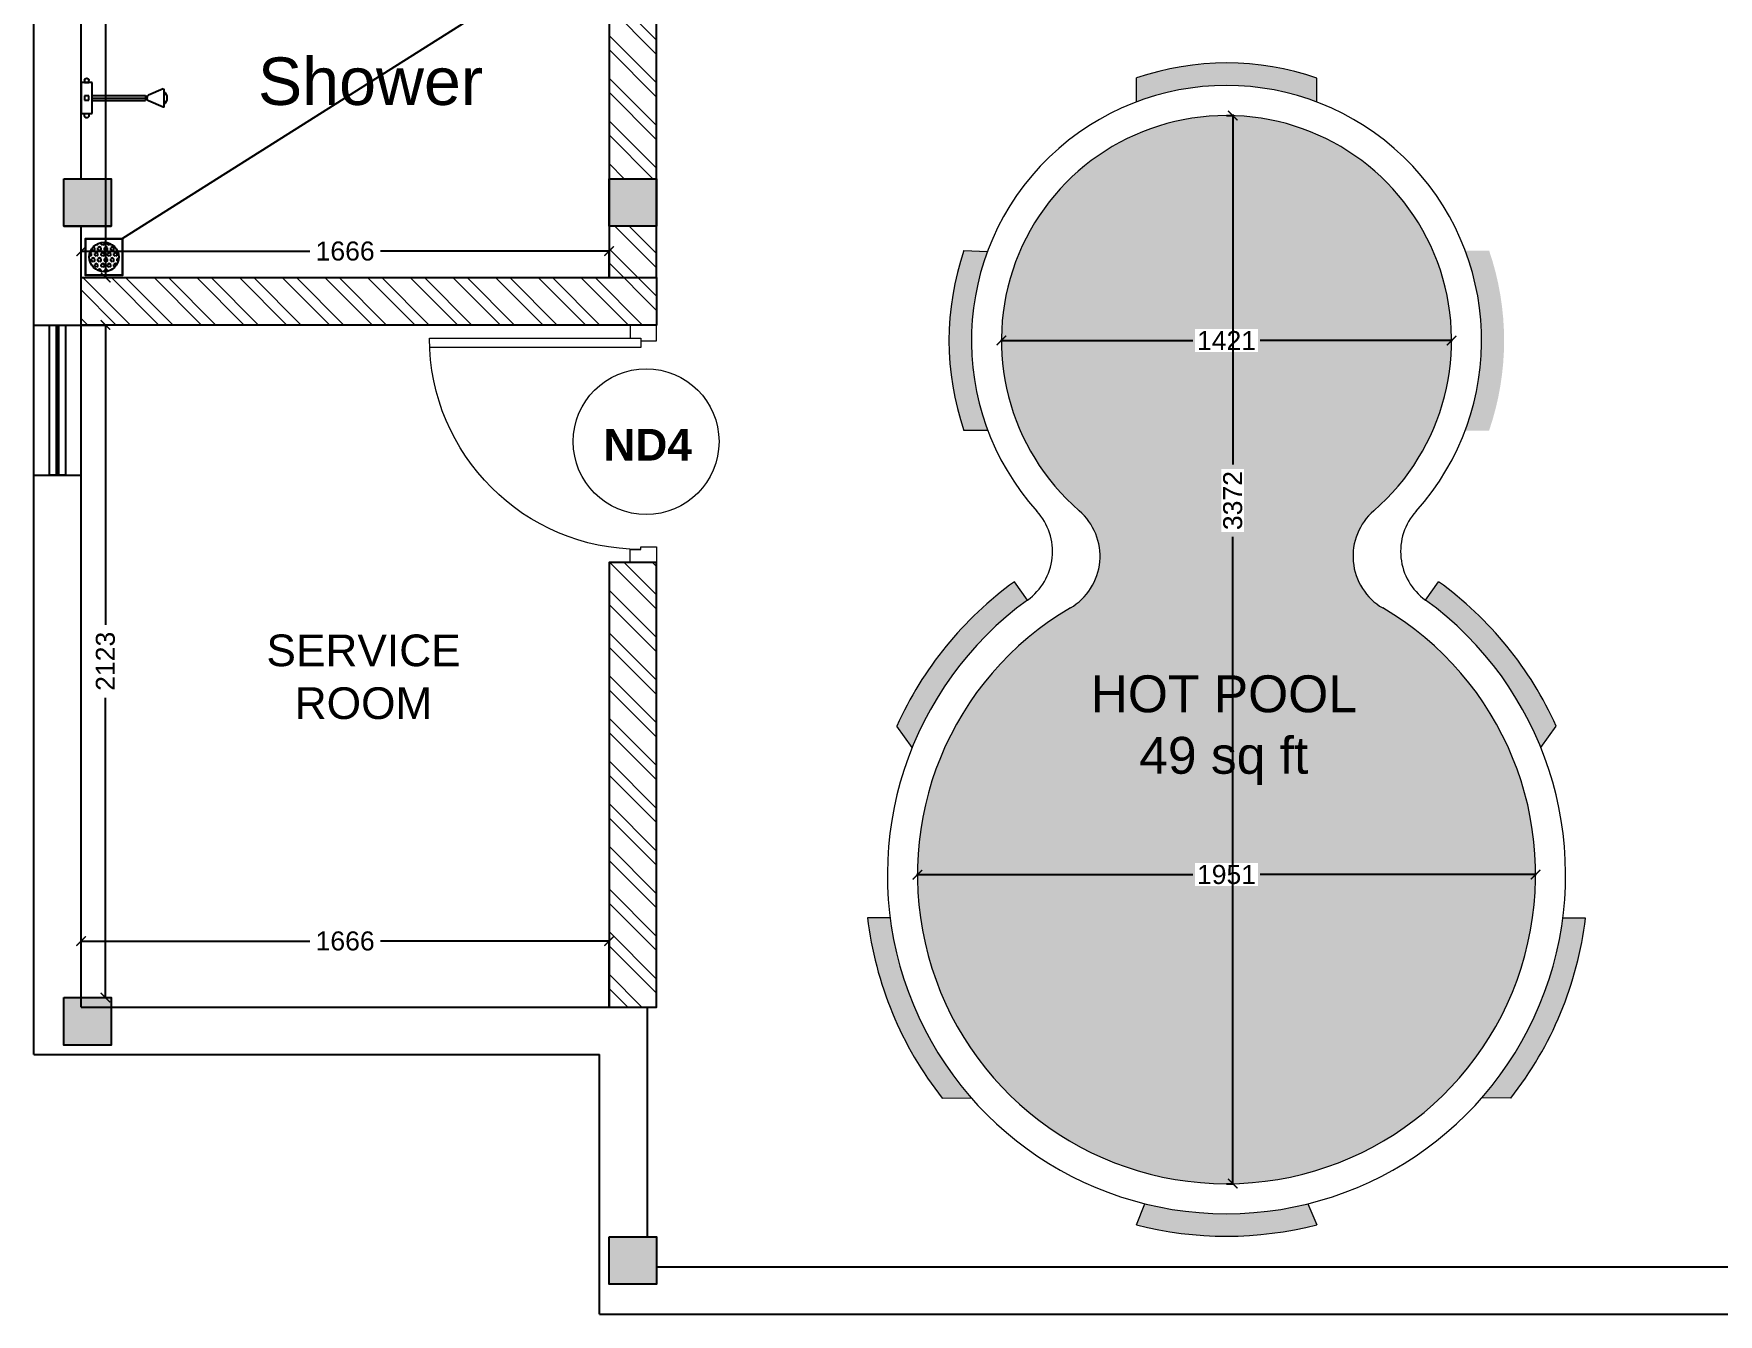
# Model space of a CAD drawing. Header units: millimetres. Extents: x 1464389 to 1998638, y -29162 to 256806.
# Drawn here: x 1878795 to 1884112, y 199536 to 203579 of the extents above; entities that cross this region are included whole.
import ezdxf

# ---------------------------------------------------------------- set-up
doc = ezdxf.new("R2010")
doc.units = ezdxf.units.MM
doc.header["$LTSCALE"] = 15
doc.header["$PDMODE"] = 35
doc.layers.get('0').update_dxf_attribs({"lineweight": 5})
for name, color, linetype in [('A-TEXT', 4, 'Continuous'), ('A-WNDW', 4, 'Continuous'), ('GFC Columns', 6, 'Continuous'), ('GFC Walls', 14, 'Continuous'), ('LS_DR_Washbasin', 165, 'Continuous'), ('NEW WALL', 5, 'Continuous'), ('Text', 250, 'Continuous')]:
    doc.layers.add(name, color=color, linetype=linetype)
for name, color, linetype, lineweight in [('A-Walls', 1, 'Continuous', 30), ('dimension', 1, 'Continuous', 25), ('DOOR', 124, 'Continuous', 9), ('floor raising', 210, 'Continuous', 9), ('HACH', 252, 'Continuous', 13), ('Hatch', 252, 'Continuous', 15)]:
    doc.layers.add(name, color=color, linetype=linetype, lineweight=lineweight)
doc.styles.add('ARIAL', font='arial.ttf')
doc.dimstyles.new('SC-25', dxfattribs={"dimtxt": 60, "dimasz": 30, "dimexe": 0, "dimexo": 0, "dimgap": 25, "dimtad": 0, "dimdec": 0, "dimzin": 0, "dimdsep": 46, "dimtxsty": 'ARIAL', "dimblk": 'ARCHTICK', "dimcen": 0.09, "dimdle": 3, "dimclrd": 251, "dimclre": 251, "dimclrt": 1, "dimadec": 0, "dimazin": 0, "dimtfac": 1, "dimtdec": 0, "dimtofl": 0, "dimtmove": 0, "dimatfit": 2, "dimfxl": 100, "dimtolj": 1, "dimtzin": 0, "dimarcsym": 0})
pattern_1 = [(180, (1802871.163492575, 164295.1622018212), (-8.102729702461339e-16, -6.616380909257078), [4.811913388550603, -1.804467520706476]), (270, (1802871.163492575, 164295.1622018212), (6.616380909257079, -1.2154094553692e-15), [4.811913388550602, -1.804467520706476])]

# ---------------------------------------------------------------- blocks, each defined once
blk = doc.blocks.new('Z$W@#4FB1354E')
at = {"layer": 'LS_DR_Washbasin'}
h = blk.add_hatch(dxfattribs=at)
h.set_pattern_fill('HEX', color=256, scale=4.99999999999997, angle=359.9999999961222, style=0)
h.set_pattern_definition([(359.9999999999999, (3601.486594378672, -3857.53910759599), (7.326593891112791e-11, 1.082531754730542), [0.6249999999999964, -1.249999999999993]), (119.9999999961221, (3601.486594378672, -3857.53910759599), (-0.9375000000366281, -0.5412658773018206), [0.624999999999996, -1.249999999999992]), (59.99999999612229, (3602.111594378672, -3857.539107596033), (-0.9374999999633613, 0.5412658774287213), [0.6249999999999962, -1.249999999999992])])
edge = h.paths.add_edge_path()
edge.add_arc((-30.11801825159273, 10.95841616589314), 4.99999999999997, -90.00000000021163, 269.99999999978843, ccw=False)
for points in [[(-23.83972918432846, 4.677891970968631), (-36.33972918432482, 4.677891971012286), (-36.33972918432482, 17.17789197101229), (-23.83972918428481, 17.17789197096863)], [(-23.95387282656156, 4.792035613223561), (-36.22558554209172, 4.792035613223561), (-36.22558554209172, 17.06374832875736), (-23.95387282651791, 17.06374832875736)]]:
    blk.add_lwpolyline(points, close=True, dxfattribs=at)
blk.add_circle((-30.08972918429572, 10.92789197096863), 4.99999999999997, dxfattribs=at)
blk = doc.blocks.new('Z$W@#3D1C198D')
at = {"layer": 'LS_DR_Washbasin'}
for p, q in [((-15.16648415912641, 27.51221185884788), (-13.08723462298076, 22.60937015461241)), ((-14.97989411396702, 27.85609984609982), (-9.257836555734684, 27.85609984606708)), ((-9.032213615006185, 27.5122118588406), (-11.11146315114456, 22.60937015461968)), ((-11.27491243249096, 21.53672548950271), (-12.92378534156887, 21.53672548948452)), ((-12.92378534155432, 3.555680908422801), (-12.92378534156887, 21.53672548948452)), ((-12.09934888702992, 3.555680908422801), (-12.09934888702992, 21.53672548949544)), ((-11.27491243249096, 3.555680908430077), (-11.27491243249096, 21.53672548950271)), ((-12.09934888698626, 10.52998390309585), (-12.09934888702992, 12.42097510127132)), ((-17.33007613306108, 2.426565489415225), (-18.06003559335659, 2.426565489400673)), ((-18.06003559334204, 0.9666465688424069), (-17.33007613304653, 0.966646568824217)), ((-17.33007613301743, 3.555680908422801), (-6.868621641027858, 3.555680908422801)), ((-17.33007613309019, -0.1624688502051868), (-17.33007613301743, 3.555680908422801)), ((-17.33007613304653, 0.966646568824217), (-17.33007613306108, 2.426565489415225)), ((-12.82930834736908, 2.426565489407949), (-11.36938942677807, 2.426565489400673)), ((-12.82930834735453, 0.966646568816941), (-12.82930834736908, 2.426565489407949)), ((-11.36938942676352, 0.966646568824217), (-12.82930834735453, 0.966646568816941)), ((-11.36938942677807, 2.426565489400673), (-11.36938942676352, 0.966646568824217)), ((-6.868621641027858, 3.555680908422801), (-6.868621640998754, -0.1624688502233766)), ((-6.868621641086065, 2.426565489371569), (-6.138662180790561, 2.426565489382483)), ((-6.868621641071513, 0.966646568816941), (-6.868621641086065, 2.426565489371569)), ((-6.138662180776009, 0.9666465687914751), (-6.868621641071513, 0.966646568816941)), ((-6.868621640998754, -0.1624688502233766), (-17.33007613309019, -0.1624688502051868))]:
    blk.add_line(p, q, dxfattribs=at)
for centre, major_axis, ratio, start_param, end_param in [((-12.09934888707357, 25.79207178264187), (2.153704234711807, 2.153225425983383), 0.9999999999686304, 6.248859413982105, 7.890647108026387), ((-14.93878338521608, 27.60877763783719), (0.1749088240065367, 0.1748699385039394), 0.9999999996483295, 0.7939104577113977, 2.757405866010258), ((-9.25991438885103, 27.60877763780809), (-0.1748699384744419, 0.1749088239770326), 0.9999999998881687, 3.526001784540006, 5.489497192772897), ((-12.32823204339365, 22.93125608457558), (0.5830294132389353, 0.5828997948969702), 0.9999999999397268, 2.757405866160092, 3.935503111202079), ((-12.09934888708813, 21.65661412110785), (-0.354908511234691, 0.3549874315794538), 0.9999999995681387, 3.685935846016815, 7.309860785363497), ((-11.87046573060798, 22.93125608457558), (0.5830294132482309, 0.5828997949062639), 0.9999999999713759, 3.918700866188834, 5.096798111177737), ((-18.06003559329838, 1.696606029108807), (-0.5161018988891263, 0.5162166635073414), 0.9999999999154002, -0.7852869916370172, 2.356305661952776), ((-6.138662180732354, 1.696606029090617), (-0.5161018988716255, 0.5162166634898365), 0.999999999983206, 2.356305661827197, 5.49789831541699)]:
    blk.add_ellipse(centre, major_axis=major_axis, ratio=ratio, start_param=start_param, end_param=end_param, dxfattribs=at)
blk = doc.blocks.new('terrace site dwg')
at = {"layer": 'Hatch'}
h = blk.add_hatch(color=256, dxfattribs=at)
h.dxf.hatch_style = 1
h.paths.add_polyline_path([(2564955.50510533, 867086.1717648032), (2564805.50510533, 867086.1717648032), (2564805.505105329, 866936.1717648032), (2564955.505105329, 866936.1717648032)])
h.paths.add_polyline_path([(2563234.255261424, 867086.1717648032), (2563139.505105329, 867086.1717648032), (2563139.505105329, 866936.1717648032), (2563234.321823861, 866936.1717648032)])
h.paths.add_polyline_path([(2563139.505105329, 867086.1717648032), (2563084.505105329, 867086.1717648032), (2563084.505105327, 866936.1717648032), (2563139.505105329, 866936.1717648032)])
h.paths.add_polyline_path([(2563234.505105329, 861453.1717648032), (2563084.505105329, 861453.1717648032), (2563084.505105327, 861303.1717648032), (2563234.505105327, 861303.1717648032)])
h.paths.add_polyline_path([(2564955.50510533, 861453.1717648032), (2564805.50510533, 861453.1717648032), (2564805.505105329, 861303.1717648032), (2564955.505105329, 861303.1717648032)])
h.paths.add_polyline_path([(2563234.505105329, 858838.1717648032), (2563139.505105329, 858838.1717648032), (2563139.505105329, 858868.1717648032), (2563084.505105329, 858868.1717648032), (2563084.505105329, 858718.1717648032), (2563234.505105329, 858718.1717648032)])
h.paths.add_polyline_path([(2563234.505105329, 858868.1717648032), (2563139.505105329, 858868.1717648032), (2563139.505105329, 858838.1717648032), (2563234.505105329, 858838.1717648032)], flags=17)
h.paths.add_polyline_path([(2564955.505105329, 858113.1717648032), (2564805.505105329, 858113.1717648032), (2564805.505105329, 857963.1717648032), (2564955.505105329, 857963.1717648032)])
h.paths.add_polyline_path([(2569128.505154777, 858113.1717648031), (2568978.505154777, 858113.1717648031), (2568978.505154777, 858018.1717648032), (2569128.505154777, 858018.1717648032)])
h.paths.add_polyline_path([(2569128.505154777, 858018.1717648032), (2568978.505154777, 858018.1717648032), (2568978.505154777, 857963.1717648031), (2569128.505154777, 857963.1717648031)])
h.paths.add_polyline_path([(2569734.026670218, 858168.1717648032), (2569598.505154777, 858168.1717648032), (2569598.505154777, 858018.1717648032), (2569734.026670218, 858018.1717648032)])
h.paths.add_polyline_path([(2582058.505105329, 861483.1717648031), (2581878.505105329, 861483.1717648032), (2581878.505105329, 861333.1717648032), (2582058.505105329, 861333.1717648031)])
h.paths.add_polyline_path([(2582028.505105329, 867086.1717648032), (2581908.505105329, 867086.1717648032), (2581908.505105329, 866936.1717648032), (2582028.505105329, 866936.1717648032)])
h.paths.add_polyline_path([(2581908.505105329, 867086.1717648032), (2581878.505105329, 867086.1717648032), (2581878.505105329, 866936.1717648032), (2581908.505105329, 866936.1717648032)])
h.paths.add_polyline_path([(2582028.505105329, 869698.1717648032), (2581878.505105329, 869698.1717648032), (2581878.505105329, 869548.1717648032), (2582028.505105329, 869548.1717648032)])
h.paths.add_polyline_path([(2574344.505105329, 867086.1717648032), (2574194.505105329, 867086.1717648032), (2574194.505105329, 866936.1717648032), (2574344.505105329, 866936.1717648032)])
h.paths.add_polyline_path([(2578937.505105329, 867086.1717648032), (2578787.505105329, 867086.1717648032), (2578787.505105329, 866936.1717648032), (2578937.505105329, 866936.1717648032)])
h.paths.add_polyline_path([(2574962.505105329, 872568.1717648032), (2574812.505105329, 872568.1717648032), (2574812.505105329, 872448.1717648032), (2574962.505105329, 872448.1717648032)])
h.paths.add_polyline_path([(2578897.505105329, 872568.1717648032), (2578747.505105329, 872568.1717648032), (2578747.505105329, 872418.1717648032), (2578897.505105329, 872418.1717648032)])
h.paths.add_polyline_path([(2569139.505105329, 867086.1717648032), (2568989.505105329, 867086.1717648032), (2568989.505105329, 866936.1717648032), (2569139.505105329, 866936.1717648032)])
h.paths.add_polyline_path([(2563234.505105329, 872568.1717648032), (2563084.505105329, 872568.1717648032), (2563084.505105329, 872418.1717648032), (2563138.255105334, 872418.1717648032), (2563138.255105334, 872448.1717648037), (2563234.505105329, 872448.1717648037)])
h.paths.add_polyline_path([(2565124.505105329, 872568.1717648032), (2564974.505105329, 872568.1717648032), (2564974.505105329, 872448.1717648032), (2565124.505105329, 872448.1717648032)])
h.paths.add_polyline_path([(2565124.505105329, 872448.0811885319), (2564974.505105329, 872448.0811885319), (2564974.505105329, 872418.1717648032), (2565124.505105329, 872418.1717648032)])
h.paths.add_polyline_path([(2563234.505105329, 872448.1717648037), (2563138.255105334, 872448.1717648037), (2563138.255105334, 872418.1717648032), (2563234.505105329, 872418.1717648032)], flags=17)
at = {"layer": 'A-WNDW', "ltscale": 0.5}
for p, q in [((2562989.505105329, 860991.1717648032), (2563139.505105329, 860991.1717648032)), ((2563064.505105329, 860991.1717648032), (2563064.505105329, 860517.1717648032)), ((2562989.505105329, 860517.1717648032), (2563139.505105329, 860517.1717648032))]:
    blk.add_line(p, q, dxfattribs=at)
blk.add_lwpolyline([(2563089.505105329, 860991.1717648032), (2563089.505105329, 860517.1717648032), (2563039.505105329, 860517.1717648032), (2563039.505105329, 860991.1717648032)], close=True, dxfattribs=at)
blk.add_lwpolyline([(2563089.505105329, 860991.1717648032), (2563089.505105329, 860517.1717648032), (2563039.505105329, 860517.1717648032), (2563039.505105329, 860991.1717648032)], close=True, dxfattribs=at)
at = {"layer": 'A-WNDW', "ltscale": 0.5, "const_width": 14.0671646505383}
for points in [[(2563064.505105329, 860991.1717648032), (2563064.505105329, 860517.1717648032)], [(2563064.505105329, 860811.7291970837), (2563064.505105329, 860517.1717648032)]]:
    blk.add_lwpolyline(points, dxfattribs=at)
at = {"layer": 'GFC Columns'}
for p, q in [((2563084.505105329, 861453.1717648032), (2563234.505105329, 861453.1717648032)), ((2563084.505105327, 861303.1717648032), (2563234.505105327, 861303.1717648032))]:
    blk.add_line(p, q, dxfattribs=at)
for points in [[(2563084.505105329, 861453.1717648032), (2563234.505105329, 861453.1717648032), (2563234.505105327, 861303.1717648032), (2563084.505105327, 861303.1717648032)], [(2564805.50510533, 861453.1717648032), (2564955.50510533, 861453.1717648032), (2564955.505105329, 861303.1717648032), (2564805.505105329, 861303.1717648032)]]:
    blk.add_lwpolyline(points, close=True, dxfattribs=at)
for points in [[(2563084.505105329, 858868.1717648032), (2563234.505105329, 858868.1717648032), (2563234.505105329, 858718.1717648032), (2563084.505105329, 858718.1717648032), (2563084.505105329, 858868.1717648032)], [(2564805.505105329, 858113.1717648032), (2564955.505105329, 858113.1717648032), (2564955.505105329, 857963.1717648032), (2564805.505105329, 857963.1717648032), (2564805.505105329, 858113.1717648032)]]:
    blk.add_lwpolyline(points, dxfattribs=at)
at = {"layer": 'GFC Walls'}
for p, q in [((2562989.505105329, 858688.1717648032), (2562989.505105329, 872598.1717648032)), ((2563139.505105329, 861453.1717648032), (2563139.505105329, 872418.1717648032)), ((2563139.505105329, 858838.1717648032), (2563139.505105329, 861303.1717648032)), ((2563139.505105329, 858838.1717648032), (2564925.505105329, 858838.1717648032)), ((2564925.505105329, 858838.1717648032), (2564925.505105329, 858113.1717648032)), ((2562989.505105329, 858688.1717648032), (2564775.505105329, 858688.1717648032)), ((2564775.505105329, 857868.1717648032), (2564775.505105329, 858688.1717648032)), ((2564955.505105329, 858018.1717648032), (2576488.50510533, 858018.1717648032)), ((2564775.505105329, 857868.1717648032), (2576638.50510533, 857868.1717648032))]:
    blk.add_line(p, q, dxfattribs=at)
blk = doc.blocks.new('_ArchTick')
at = {"color": 0, "linetype": 'ByBlock', "const_width": 0.15}
blk.add_lwpolyline([(-0.5, -0.5), (0.5, 0.5)], dxfattribs=at)
blk = doc.blocks.new('*D1349')
at = {"layer": 'Defpoints', "color": 0, "transparency": 16777216}
for p in [(1880610.5980829, 202892.1504882178), (1878944.598082906, 202808.9128441097), (1880610.5980829, 202808.9128441092)]:
    blk.add_point(p, dxfattribs=at)
at = {"layer": 'dimension', "color": 251, "lineweight": -2, "transparency": 16777216}
for p, q in [((1878941.598082906, 202892.1504882178), (1879665.851834608, 202892.1504882178)), ((1878944.598082906, 202808.9128441097), (1878944.598082906, 202892.1504882178)), ((1880613.5980829, 202892.1504882178), (1879889.344331198, 202892.1504882178)), ((1880610.5980829, 202808.9128441092), (1880610.5980829, 202892.1504882178))]:
    blk.add_line(p, q, dxfattribs=at)
at = {"layer": 'dimension', "color": 251, "lineweight": -2, "transparency": 16777216, "xscale": 30, "yscale": 30, "zscale": 30, "rotation": 180}
blk.add_blockref('_ArchTick', (1878944.598082906, 202892.1504882178), dxfattribs=at)
at = {"layer": 'dimension', "color": 251, "lineweight": -2, "transparency": 16777216, "xscale": 30, "yscale": 30, "zscale": 30}
blk.add_blockref('_ArchTick', (1880610.5980829, 202892.1504882178), dxfattribs=at)
at = {"layer": 'dimension', "color": 1, "transparency": 16777216, "insert": (1879777.598082903, 202892.1504882178), "char_height": 60, "attachment_point": 5, "style": 'ARIAL', "bg_fill": 3, "box_fill_scale": 1.1, "bg_fill_color": 256, "bg_fill_true_color": 13158600, "bg_fill_transparency": 0}
blk.add_mtext('\\A1;1666', dxfattribs=at)
blk = doc.blocks.new('*D1350')
at = {"layer": 'Defpoints', "color": 0, "transparency": 16777216}
for p in [(1878944.598082907, 204990.9128441098), (1878944.598082907, 202808.9128441098), (1879022.048334534, 202808.9128441098)]:
    blk.add_point(p, dxfattribs=at)
at = {"layer": 'dimension', "color": 251, "lineweight": -2, "transparency": 16777216}
for p, q in [((1878944.598082907, 204990.9128441098), (1879022.048334534, 204990.9128441098)), ((1879022.048334534, 204993.9128441098), (1879022.048334534, 204014.7082056378)), ((1879022.048334534, 202805.9128441098), (1879022.048334534, 203785.1174825818)), ((1878944.598082907, 202808.9128441098), (1879022.048334534, 202808.9128441098))]:
    blk.add_line(p, q, dxfattribs=at)
at = {"layer": 'dimension', "color": 251, "lineweight": -2, "transparency": 16777216, "xscale": 30, "yscale": 30, "zscale": 30}
for p, rotation in [((1879022.048334534, 204990.9128441098), 90), ((1879022.048334534, 202808.9128441098), 270)]:
    blk.add_blockref('_ArchTick', p, dxfattribs=dict(at, rotation=rotation))
at = {"layer": 'dimension', "color": 1, "transparency": 16777216, "insert": (1879022.048334534, 203899.9128441092), "char_height": 60, "attachment_point": 5, "rotation": 90, "style": 'ARIAL', "bg_fill": 3, "box_fill_scale": 1.1, "bg_fill_color": 256, "bg_fill_true_color": 13158600, "bg_fill_transparency": 0}
blk.add_mtext('\\A1;2182', dxfattribs=at)
blk = doc.blocks.new('*D1355')
at = {"layer": 'Defpoints', "color": 0, "transparency": 16777216}
for p in [(1878944.598082907, 202658.9128441098), (1878944.598082901, 200535.9128441098), (1879021.048334536, 200535.9128441098)]:
    blk.add_point(p, dxfattribs=at)
at = {"layer": 'floor raising', "color": 251, "lineweight": -2, "transparency": 16777216}
for p, q in [((1878944.598082907, 202658.9128441098), (1879021.048334536, 202658.9128441098)), ((1879021.048334536, 202661.9128441098), (1879021.048334536, 201712.5151633458)), ((1879021.048334536, 200532.9128441098), (1879021.048334536, 201482.3105248738)), ((1878944.598082901, 200535.9128441098), (1879021.048334536, 200535.9128441098))]:
    blk.add_line(p, q, dxfattribs=at)
at = {"layer": 'floor raising', "color": 251, "lineweight": -2, "transparency": 16777216, "xscale": 30, "yscale": 30, "zscale": 30}
for p, rotation in [((1879021.048334536, 202658.9128441098), 90), ((1879021.048334536, 200535.9128441098), 270)]:
    blk.add_blockref('_ArchTick', p, dxfattribs=dict(at, rotation=rotation))
at = {"layer": 'floor raising', "color": 1, "transparency": 16777216, "insert": (1879021.048334535, 201597.4128441092), "char_height": 60, "attachment_point": 5, "rotation": 90, "style": 'ARIAL', "bg_fill": 3, "box_fill_scale": 1.1, "bg_fill_color": 256, "bg_fill_true_color": 13158600, "bg_fill_transparency": 0}
blk.add_mtext('\\A1;2123', dxfattribs=at)
blk = doc.blocks.new('*D1356')
at = {"layer": 'Defpoints', "color": 0, "transparency": 16777216}
for p in [(1880610.599420701, 200714.2348726944), (1878944.5980829, 200505.9128441097), (1880610.599420701, 200505.9128441097)]:
    blk.add_point(p, dxfattribs=at)
at = {"layer": 'floor raising', "color": 251, "lineweight": -2, "transparency": 16777216}
for p, q in [((1878941.5980829, 200714.2348726944), (1879665.852503506, 200714.2348726944)), ((1878944.5980829, 200505.9128441097), (1878944.5980829, 200714.2348726944)), ((1880613.599420701, 200714.2348726944), (1879889.345000095, 200714.2348726944)), ((1880610.599420701, 200505.9128441097), (1880610.599420701, 200714.2348726944))]:
    blk.add_line(p, q, dxfattribs=at)
at = {"layer": 'floor raising', "color": 251, "lineweight": -2, "transparency": 16777216, "xscale": 30, "yscale": 30, "zscale": 30, "rotation": 180}
blk.add_blockref('_ArchTick', (1878944.5980829, 200714.2348726944), dxfattribs=at)
at = {"layer": 'floor raising', "color": 251, "lineweight": -2, "transparency": 16777216, "xscale": 30, "yscale": 30, "zscale": 30}
blk.add_blockref('_ArchTick', (1880610.599420701, 200714.2348726944), dxfattribs=at)
at = {"layer": 'floor raising', "color": 1, "transparency": 16777216, "insert": (1879777.598751801, 200714.2348726944), "char_height": 60, "attachment_point": 5, "style": 'ARIAL', "bg_fill": 3, "box_fill_scale": 1.1, "bg_fill_color": 256, "bg_fill_true_color": 13158600, "bg_fill_transparency": 0}
blk.add_mtext('\\A1;1666', dxfattribs=at)
blk = doc.blocks.new('*D1437')
at = {"layer": 'Defpoints', "color": 0, "transparency": 16777216}
for p in [(1881849.121704485, 202609.961982994), (1883269.96227197, 202609.961982994), (1883269.96227197, 202609.9618803581)]:
    blk.add_point(p, dxfattribs=at)
at = {"layer": 'dimension', "color": 251, "lineweight": -2, "transparency": 16777216}
for p, q in [((1881846.121704485, 202609.9618803581), (1882453.566544844, 202609.9618803581)), ((1881849.121704485, 202609.961982994), (1881849.121704485, 202609.9618803581)), ((1883272.96227197, 202609.9618803581), (1882665.517431611, 202609.9618803581)), ((1883269.96227197, 202609.961982994), (1883269.96227197, 202609.9618803581))]:
    blk.add_line(p, q, dxfattribs=at)
at = {"layer": 'dimension', "color": 251, "lineweight": -2, "transparency": 16777216, "xscale": 30, "yscale": 30, "zscale": 30, "rotation": 180}
blk.add_blockref('_ArchTick', (1881849.121704485, 202609.9618803581), dxfattribs=at)
at = {"layer": 'dimension', "color": 251, "lineweight": -2, "transparency": 16777216, "xscale": 30, "yscale": 30, "zscale": 30}
blk.add_blockref('_ArchTick', (1883269.96227197, 202609.9618803581), dxfattribs=at)
at = {"layer": 'dimension', "color": 1, "transparency": 16777216, "insert": (1882559.541988227, 202609.9618803581), "char_height": 60, "attachment_point": 5, "style": 'ARIAL', "bg_fill": 3, "box_fill_scale": 1.1, "bg_fill_color": 256, "bg_fill_true_color": 13158600, "bg_fill_transparency": 0}
blk.add_mtext('\\A1;1421', dxfattribs=at)
blk = doc.blocks.new('*D1438')
at = {"layer": 'Defpoints', "color": 0, "transparency": 16777216}
for p in [(1881583.89813189, 200923.897842968), (1883535.185844571, 200923.897842968), (1883535.185844571, 200923.8973939274)]:
    blk.add_point(p, dxfattribs=at)
at = {"layer": 'dimension', "color": 251, "lineweight": -2, "transparency": 16777216}
for p, q in [((1881580.89813189, 200923.8973939274), (1882453.566544847, 200923.8973939274)), ((1881583.89813189, 200923.897842968), (1881583.89813189, 200923.8973939274)), ((1883538.185844571, 200923.8973939274), (1882665.517431614, 200923.8973939274)), ((1883535.185844571, 200923.897842968), (1883535.185844571, 200923.8973939274))]:
    blk.add_line(p, q, dxfattribs=at)
at = {"layer": 'dimension', "color": 251, "lineweight": -2, "transparency": 16777216, "xscale": 30, "yscale": 30, "zscale": 30, "rotation": 180}
blk.add_blockref('_ArchTick', (1881583.89813189, 200923.8973939274), dxfattribs=at)
at = {"layer": 'dimension', "color": 251, "lineweight": -2, "transparency": 16777216, "xscale": 30, "yscale": 30, "zscale": 30}
blk.add_blockref('_ArchTick', (1883535.185844571, 200923.8973939274), dxfattribs=at)
at = {"layer": 'dimension', "color": 1, "transparency": 16777216, "insert": (1882559.541988231, 200923.8973939274), "char_height": 60, "attachment_point": 5, "style": 'ARIAL', "bg_fill": 3, "box_fill_scale": 1.1, "bg_fill_color": 256, "bg_fill_true_color": 13158600, "bg_fill_transparency": 0}
blk.add_mtext('\\A1;1951', dxfattribs=at)
blk = doc.blocks.new('*D1439')
at = {"layer": 'Defpoints', "color": 0, "transparency": 16777216}
for p in [(1882559.541988228, 203320.3822667368), (1882559.541988231, 199948.2539866281), (1882579.258884765, 199948.2539866281)]:
    blk.add_point(p, dxfattribs=at)
at = {"layer": 'dimension', "color": 251, "lineweight": -2, "transparency": 16777216}
for p, q in [((1882559.541988228, 203320.3822667368), (1882579.258884765, 203320.3822667368)), ((1882579.258884765, 203323.3822667368), (1882579.258884765, 202218.9641358257)), ((1882579.258884765, 199945.2539866281), (1882579.258884765, 201990.4375328244)), ((1882559.541988231, 199948.2539866281), (1882579.258884765, 199948.2539866281))]:
    blk.add_line(p, q, dxfattribs=at)
at = {"layer": 'dimension', "color": 251, "lineweight": -2, "transparency": 16777216, "xscale": 30, "yscale": 30, "zscale": 30}
for p, rotation in [((1882579.258884765, 203320.3822667368), 90), ((1882579.258884765, 199948.2539866281), 270)]:
    blk.add_blockref('_ArchTick', p, dxfattribs=dict(at, rotation=rotation))
at = {"layer": 'dimension', "color": 1, "transparency": 16777216, "insert": (1882579.258884765, 202104.7008343245), "char_height": 60, "attachment_point": 5, "rotation": 90, "style": 'ARIAL', "bg_fill": 3, "box_fill_scale": 1.1, "bg_fill_color": 256, "bg_fill_true_color": 13158600, "bg_fill_transparency": 0}
blk.add_mtext('\\A1;3372', dxfattribs=at)
blk = doc.blocks.new('D900')
for points in [[(0, 840), (0, 900), (100, 900), (100, 850), (60, 850), (60, 840)], [(0, 60), (0, 0), (100, 0), (100, 50), (60, 50), (60, 60)]]:
    blk.add_lwpolyline(points, close=True)
blk.add_lwpolyline([(60, 850, -0.4142135623730955), (860, 50), (60, 50), (60, 85), (859.2340082854332, 85)], format="xyb")
blk = doc.blocks.new('DOOR TERRACE')
at = {"layer": 'DOOR', "xscale": 0.8333333333333383, "yscale": 0.8333333333333383, "zscale": 0.8333333333333383, "rotation": 180}
blk.add_blockref('D900', (1151181.770303391, -157494.555839014), dxfattribs=at)
blk = doc.blocks.new('LEGEND TERRACE')
blk.add_circle((1151148.871885146, -157862.6870354199), 230)
at = {"layer": 'A-TEXT', "ltscale": 0.25, "insert": (1150502.268592204, -157822.3927632269), "char_height": 100, "attachment_point": 1, "style": 'ARIAL'}
blk.add_mtext_dynamic_manual_height_columns('\\pxqc;{\\fArial|b1|i0|c0|p34;ND4}', width=1302.770375959575, gutter_width=250, heights=[0], dxfattribs=at)
blk = doc.blocks.new('INTERNAL WALLS FIFFTH')
at = {"layer": 'NEW WALL', "ltscale": 0.25}
blk.add_lwpolyline([(1151181.770303392, -157344.5558390144), (1151181.770303391, -155012.5558390139), (1151031.770303391, -155012.5558390139), (1151031.770303392, -157344.5558390145)], dxfattribs=at)
blk.add_lwpolyline([(1149365.770303397, -157344.555839014), (1151181.770303392, -157344.5558390144), (1151181.770303392, -157494.5558390144), (1149365.770303397, -157494.555839014)], close=True, dxfattribs=at)
at = {"layer": 'NEW WALL', "color": 5, "ltscale": 0.25}
blk.add_lwpolyline([(1151181.770303392, -158244.5558390144), (1151031.771641193, -158244.5558390144), (1151031.771641192, -159647.5558390138), (1151181.770303391, -159647.5558390138)], close=True, dxfattribs=at)

msp = doc.modelspace()

# ---------------------------------------------------------------- hatches: boundary and pattern name
h = msp.add_hatch(color=5)
h.dxf.hatch_style = 1
h.set_gradient(color1=(0, 0, 255), color2=(173, 221, 247), name='INVSPHERICAL')
h.paths.add_polyline_path([(1883052.480821795, 201765.8552295255, -0.5139109170406612), (1883024.269708171, 202072.630496974, 2.684909283906995), (1882094.814268286, 202072.6304969717, -0.5139109170400562), (1882066.603154664, 201765.8552295234, 3.687275416605968)])
at = {"layer": 'Hatch'}
h = msp.add_hatch(dxfattribs=at)
h.set_pattern_fill('ANGLE', color=256, scale=0.9472270449902764, angle=180)
h.set_pattern_definition(pattern_1)
h.paths.add_polyline_path([(1882275.37387473, 203363.2904072461, -0.1823377132355228), (1882843.710101724, 203363.2904072461), (1882843.710101724, 203438.7856473603, 0.1666666666666678), (1882275.37387473, 203438.7856473603)])
h = msp.add_hatch(dxfattribs=at)
h.set_pattern_fill('ANGLE', color=256, scale=0.9472270449902764, angle=180)
h.set_pattern_definition(pattern_1)
h.paths.add_polyline_path([(1881730.718323861, 202325.7938694967), (1881806.213563975, 202325.7938694967, -0.1823377132355229), (1881806.213563975, 202894.1300964908), (1881730.718323861, 202894.1300964908, 0.1666666666666649)])
h = msp.add_hatch(dxfattribs=at)
h.set_pattern_fill('ANGLE', color=256, scale=0.9472270449902764, angle=180)
h.set_pattern_definition(pattern_1)
h.paths.add_polyline_path([(1883312.870412479, 202325.7938694967), (1883388.365652594, 202325.7938694967, 0.1666666666666647), (1883388.365652594, 202894.1300964908), (1883312.870412479, 202894.1300964908, -0.1823377132355228)])
h = msp.add_hatch(dxfattribs=at)
h.set_pattern_fill('ANGLE', color=256, scale=0.9472270449902764, angle=180)
h.set_pattern_definition(pattern_1)
h.paths.add_polyline_path([(1881518.645255164, 201392.2433976802), (1881567.232132434, 201325.1530294117, -0.1408578787040251), (1881931.725923669, 201790.8070444638), (1881890.056715844, 201848.3452658021, 0.1310436740651365)])
h = msp.add_hatch(dxfattribs=at)
h.set_pattern_fill('ANGLE', color=256, scale=0.9472270449902764, angle=180)
h.set_pattern_definition(pattern_1)
h.paths.add_polyline_path([(1883551.851844029, 201325.1530294131), (1883600.438721298, 201392.2433976815, 0.1310436740651634), (1883229.027260619, 201848.345265803), (1883187.358052793, 201790.8070444646, -0.1408578787039739)])
h = msp.add_hatch(dxfattribs=at)
h.set_pattern_fill('ANGLE', color=256, scale=0.9472270449902764, angle=180)
h.set_pattern_definition(pattern_1)
h.paths.add_polyline_path([(1881662.119729613, 200218.5987168778), (1881754.409876527, 200218.5987168778, -0.1491236789083731), (1881497.832075837, 200788.042638853), (1881426.247264409, 200788.042638853, 0.1375546939906878)])
h = msp.add_hatch(dxfattribs=at)
h.set_pattern_fill('ANGLE', color=256, scale=0.9472270449902764, angle=180)
h.set_pattern_definition(pattern_1)
edge = h.paths.add_edge_path()
edge.add_line((1883365.52321792, 200219.5692038006), (1883456.964246851, 200218.5987168776))
edge.add_arc((1882559.541988231, 200923.8978429682), 1141.40858921277, 321.8356039824135, 353.1082074518935)
edge.add_line((1883692.703376472, 200786.9349438716), (1883621.109573848, 200786.9349438716))
edge.add_arc((1882559.541988233, 200923.8978429673), 1070.366560836831, 318.85053000599464, 352.6483407161208, ccw=False)
h = msp.add_hatch(dxfattribs=at)
h.set_pattern_fill('ANGLE', color=256, scale=0.9472270449902764, angle=180)
h.set_pattern_definition(pattern_1)
h.paths.add_polyline_path([(1882843.710101729, 199818.4286888078), (1882815.293290379, 199884.534650426, -0.1212246742681569), (1882303.790686084, 199884.534650426), (1882275.373874734, 199818.4286888078, 0.1264724412955555)])

# ---------------------------------------------------------------- linework, layer by layer
for p, q in [((1882275.326697369, 203363.272609467), (1882275.711923586, 203438.9014727968)), ((1882844.111496216, 203363.1388723353), (1882845.075616158, 203438.3162131816)), ((1881730.718323833, 202894.1300964108), (1881805.134446419, 202891.2527442657)), ((1881806.213563975, 202325.7938694968), (1881730.718323861, 202325.7938694968)), ((1881931.725923669, 201790.807044464), (1881890.056715844, 201848.3452658021)), ((1883187.358052793, 201790.807044464), (1883229.027260618, 201848.3452658021)), ((1881567.232132434, 201325.1530294117), (1881518.645255164, 201392.2433976805)), ((1883551.851844029, 201325.1530294133), (1883600.438721298, 201392.2433976817)), ((1881497.832075837, 200788.0426388531), (1881426.247264409, 200788.0426388531)), ((1883692.703376477, 200786.9349439101), (1883621.109573853, 200786.93494391)), ((1881662.119729603, 200218.5987168903), (1881753.87336751, 200219.2116375231)), ((1883456.964246861, 200218.5987168913), (1883365.52321792, 200219.5692038009)), ((1882275.237064996, 199818.4638656719), (1882302.251850112, 199885.1744172685)), ((1882816.171621648, 199884.7511710235), (1882844.686666656, 199818.6801811914))]:
    msp.add_line(p, q)
for centre, radius, start, end in [((1882559.541988227, 202609.961982994), 876.185016619828, 70.98093218773086, 108.9012770565103), ((1882559.541988227, 202609.961982994), 805.1429882417349, 317.9837078479462, 222.0162921520538), ((1882559.541988227, 202609.961982994), 710.4202837427073, 310.8559006784008, 229.1440993215992), ((1882559.541988227, 202609.961982994), 876.1850166160057, 161.075355595306, 198.924644404694), ((1881820.608036192, 201944.2423014065), 189.4454089980553, 305.9120741912142, 42.01629215205384), ((1881970.886876301, 201929.3421006991), 189.4454089980553, 300.3475937779025, 49.1440993215992), ((1883148.197100156, 201929.3421007019), 189.4454089980553, 130.8559006784008, 239.6524062220974), ((1883298.475940266, 201944.2423014105), 189.4454089980553, 137.9837078479461, 234.0879258087857), ((1882559.541988231, 200923.897842968), 1141.40858921278, 125.9120741912143, 155.774908554367), ((1882559.541988231, 200923.897842968), 1141.40858921278, 24.22509144563298, 54.08792580878575), ((1882559.541988231, 200923.897842968), 1070.36656083851, 125.9120741912143, 54.08792580878575), ((1882559.541988231, 200923.897842968), 975.6438563399846, 120.3475937779026, 59.65240622209744), ((1882559.541988231, 200923.897842968), 1141.40858921278, 186.8357877223274, 218.1643960001148), ((1882559.541988231, 200923.897842968), 1141.40858921278, 321.8356039998852, 353.1082074534156), ((1882559.541988231, 200923.897842968), 1141.408589216603, 255.5767731419149, 284.4667564891641)]:
    msp.add_arc(centre, radius, start, end)
at = {"layer": 'LS_DR_Washbasin'}
msp.add_line((1880610.5980829, 203901.959321099), (1879074.956737949, 202931.9899011285), dxfattribs=at)

# ---------------------------------------------------------------- block references
at = {"layer": 'A-Walls'}
msp.add_blockref('terrace site dwg', (-684194.9070224285, -658332.2589206935), dxfattribs=at)
at = {"layer": 'LS_DR_Washbasin', "yscale": 9.335193958499852, "zscale": 9.335193958499852}
for name, p, xscale, rotation in [('Z$W@#3D1C198D', (1878946.053856748, 203488.4072350962), -9.335193958499852, 270), ('Z$W@#4FB1354E', (1879118.625766815, 203154.5383969822), 9.335193958499852, 90.00000000000001)]:
    msp.add_blockref(name, p, dxfattribs=dict(at, xscale=xscale, rotation=rotation))

# ---------------------------------------------------------------- texts
at = {"layer": 'Text', "ltscale": 0.25, "attachment_point": 3, "style": 'ARIAL'}
for s, width, gutter_width, insert, char_height in [('\\pxqc;Shower', 1302.770375959575, 250.0000000000001, (1880508.866327699, 203503.6829798653), 150), ('\\pxqc;SERVICE \\PROOM', 1689.484586755541, 250, (1880680.461251304, 201681.9178608181), 100)]:
    msp.add_mtext_dynamic_manual_height_columns(s, width=width, gutter_width=gutter_width, heights=[0], dxfattribs=dict(at, insert=insert, char_height=char_height))
at = {"layer": 'Text', "color": 240, "ltscale": 0.25, "true_color": 0xed1f24, "insert": (1883039.504025929, 201207.2809227473), "char_height": 116.4581880426119, "attachment_point": 9, "style": 'ARIAL'}
msp.add_mtext_dynamic_manual_height_columns('\\pxqc;HOT POOL\\P49 sq ft', width=977.0784543874728, gutter_width=187.5001290361301, heights=[0], dxfattribs=at)

# ---------------------------------------------------------------- next in the draw order: dimensions: what is measured, and where the dimension line sits
at = {"layer": 'dimension'}
for base, p1, p2, picture, middle in [((1880610.5980829, 202892.1504882178), (1878944.598082906, 202808.9128441097), (1880610.5980829, 202808.9128441092), '*D1349', (1879777.598082903, 202892.1504882178)), ((1883269.96227197, 202609.9618803581), (1881849.121704485, 202609.961982994), (1883269.96227197, 202609.961982994), '*D1437', (1882559.541988227, 202609.9618803581)), ((1883535.185844571, 200923.8973939274), (1881583.89813189, 200923.897842968), (1883535.185844571, 200923.897842968), '*D1438', (1882559.541988231, 200923.8973939274))]:
    dim = msp.add_linear_dim(base=base, p1=p1, p2=p2, dimstyle='SC-25', override={"dimtfill": 1, "dimarcsym": 1}, dxfattribs=at)
    dim.commit()
    dim.dimension.update_dxf_attribs({"geometry": picture, "text_midpoint": middle})
at = {"layer": 'floor raising'}
dim = msp.add_linear_dim(base=(1879021.048334536, 200535.9128441098), p1=(1878944.598082906, 202658.9128441097), p2=(1878944.5980829, 200535.9128441097), angle=90, dimstyle='SC-25', override={"dimtfill": 1, "dimarcsym": 1}, dxfattribs=at)
dim.commit()
dim.dimension.update_dxf_attribs({"geometry": '*D1355', "text_midpoint": (1879021.048334535, 201597.4128441092)})

# ---------------------------------------------------------------- next in the draw order: dimensions: what is measured, and where the dimension line sits
at = {"layer": 'dimension'}
dim = msp.add_linear_dim(base=(1879022.048334534, 202808.9128441098), p1=(1878944.598082906, 204990.9128441097), p2=(1878944.598082906, 202808.9128441097), angle=90, dimstyle='SC-25', override={"dimtfill": 1, "dimarcsym": 1}, dxfattribs=at)
dim.commit()
dim.dimension.update_dxf_attribs({"geometry": '*D1350', "text_midpoint": (1879022.048334534, 203899.9128441092)})
dim = msp.add_linear_dim(base=(1882579.258884765, 199948.2539866281), p1=(1882559.541988227, 203320.3822667367), p2=(1882559.541988231, 199948.253986628), angle=90, dimstyle='SC-25', override={"dimtfill": 1, "dimarcsym": 1}, dxfattribs=at)
dim.commit()
dim.dimension.update_dxf_attribs({"geometry": '*D1439', "text_midpoint": (1882579.258884765, 202104.7008343245), "dimtype": 160})
at = {"layer": 'floor raising'}
dim = msp.add_linear_dim(base=(1880610.599420701, 200714.2348726944), p1=(1878944.5980829, 200505.9128441097), p2=(1880610.599420701, 200505.9128441097), dimstyle='SC-25', override={"dimtfill": 1, "dimarcsym": 1}, dxfattribs=at)
dim.commit()
dim.dimension.update_dxf_attribs({"geometry": '*D1356', "text_midpoint": (1879777.598751801, 200714.2348726944)})

# ---------------------------------------------------------------- next in the draw order: hatches: boundary and pattern name
at = {"layer": 'HACH'}
h = msp.add_hatch(dxfattribs=at)
h.set_pattern_fill('ANSI32', color=256, scale=9.999999999999998, angle=90)
h.set_pattern_definition([(135, (-635552.533274899, -698149.2975375736), (-67.35192090801866, -67.35192090801866), []), (135, (-635552.533274899, -698104.3962375736), (-67.35192090801866, -67.35192090801866), [])])
h.paths.add_polyline_path([(1889903.888997762, 204988.9079386445), (1889753.888997762, 204988.9079386445), (1889754.598132349, 203920.9350809365), (1889904.598132349, 203920.9350809365)])
h.paths.add_polyline_path([(1889903.889088294, 205138.9081815417), (1887497.625106785, 205138.9003885561), (1887497.625106785, 204988.9003885561), (1889903.889088294, 204988.9081815417)])
h.paths.add_polyline_path([(1889903.18002763, 206338.9082254707), (1889753.18002763, 206338.9082254707), (1889753.889087953, 206138.9039362296), (1889903.889087953, 206138.9039362296)])
h.paths.add_polyline_path([(1886597.62510681, 205138.9048547563), (1885268.889068893, 205138.8970621204), (1885268.889068893, 204988.8970621204), (1886447.625002308, 204988.903975051), (1886447.625002307, 204988.9044149034), (1886597.625002307, 204988.9044149034), (1886597.62510681, 204988.9048547563), (1886447.625002308, 204988.903975051), (1886447.627790643, 203170.7692440375), (1886597.627790643, 203170.7692440375), (1886597.625002307, 204988.9044149034), (1886447.625002307, 204988.9044149034), (1886447.625002308, 204988.903975051), (1886597.62510681, 204988.9048547563)])
h.paths.add_polyline_path([(1884368.947515194, 205038.8796640893), (1884368.889068902, 205038.8796640893), (1884368.889068868, 205138.8796640893), (1884218.923448644, 205138.8796640893), (1884218.92344861, 205038.8794154844), (1884219.598132349, 203925.9350809365), (1884369.598132349, 203925.9350809365)])
h.paths.add_polyline_path([(1880760.5980829, 201908.9128441092), (1880610.599420701, 201908.9128441092), (1880610.599420701, 200505.9128441098), (1880760.5980829, 200505.9128441098)])
h.paths.add_polyline_path([(1880760.598082899, 205140.9128441097), (1880610.598082899, 205140.9128441097), (1880610.5980829, 203120.9128441096), (1880760.5980829, 203120.9128441096)])
h.paths.add_polyline_path([(1880760.5980829, 202970.9128441096), (1880610.5980829, 202970.9128441096), (1880610.5980829, 202808.9128441092), (1880760.5980829, 202808.9128441092)])
h.paths.add_polyline_path([(1880760.5980829, 202808.9128441092), (1880610.5980829, 202808.9128441092), (1878944.598082906, 202808.9128441096), (1878944.598082906, 202658.9128441096), (1880760.5980829, 202658.9128441092)])
h.paths.add_polyline_path([(1883208.598132345, 204690.9138668043), (1880760.598082899, 204690.9138668039), (1880760.5980829, 204540.9138668039), (1883208.598132345, 204540.9138668043)])
h.paths.add_polyline_path([(1883208.598132254, 204989.5838261002), (1883208.593176509, 204989.5838577419), (1883208.593176509, 205139.5838577419), (1883208.598132345, 205413.0612915794), (1883058.598598875, 205413.0612915794), (1883058.598598721, 204690.9138668043), (1883208.598132191, 204690.9138668043)])
h.paths.add_polyline_path([(1883318.928356414, 205038.879415791), (1883318.92344861, 205038.879415791), (1883318.923448644, 205138.879415791), (1883208.598132286, 205139.5838261), (1883208.598132254, 204989.5838261002), (1883318.928356414, 204988.8793844556)])
h.paths.add_polyline_path([(1879860.598082899, 205140.9128441097), (1878944.598082906, 205140.9128441096), (1878944.598082906, 204990.9128441096), (1879860.598082899, 204990.9128441097)])
h.paths.add_polyline_path([(1881263.901062438, 206763.131317555), (1881113.901062438, 206763.131317555), (1881113.901062438, 206313.0612915794), (1881263.901062438, 206313.0612915794)])
h.paths.add_polyline_path([(1883058.598132345, 206463.0612915794), (1881263.901062438, 206463.0612915794), (1881263.901062438, 206313.0612915794), (1883058.598132345, 206313.0612915794)])
h.paths.add_polyline_path([(1883058.598132345, 207663.131317555), (1881113.901062438, 207663.131317555), (1881113.901062438, 207513.131317555), (1883058.598132345, 207513.131317555)])
h.paths.add_polyline_path([(1883208.598132345, 210186.3247922016), (1883058.598132345, 210186.3247922016), (1883058.598132345, 206313.0612915794), (1883208.598132345, 206313.0612915794)])
h.paths.add_polyline_path([(1883208.598132345, 211236.3235904453), (1880145.528266857, 211236.2248764519), (1880145.528266857, 211235.3173921576), (1878943.730901377, 211236.1861459552), (1878943.730901377, 211086.1861459552), (1880144.160524682, 211086.2248323734), (1880144.160525086, 211086.2320287179), (1880294.160525086, 211086.2320287179), (1883208.598132345, 211086.3235904453)])
h.paths.add_polyline_path([(1879394.051157529, 209286.2228830096), (1878944.5980829, 209285.8764307408), (1878944.5980829, 209135.8764307408), (1879394.051157529, 209136.2228830096)])
h.paths.add_polyline_path([(1880144.051157529, 209136.2228834836), (1880144.160525086, 211086.2320287179), (1880294.160525086, 211086.2320287179), (1880294.059546666, 209285.8000819763), (1881113.891683632, 209286.1395937854), (1881113.888460556, 209586.1534701984), (1881263.888460556, 209586.1534701984), (1881263.901062438, 208413.1313175547), (1881113.901062438, 208413.1313175547), (1881113.893295095, 209136.1395944527), (1880294.051133816, 209135.8000784925), (1880294.051157529, 209136.2228834836)])
h.paths.add_polyline_path([(1883058.595284441, 212465.9128535582), (1881945.785765115, 212465.9128443776), (1881945.785765115, 212398.8303441735), (1881945.785765115, 212315.9128443776), (1883058.595025541, 212315.9128535582)])
h.paths.add_polyline_path([(1881195.528266953, 213365.9128441652), (1881045.528266953, 213365.9128441652), (1881045.528266953, 212315.9128443776), (1881195.528266953, 212315.9128443776)])
h.paths.add_polyline_path([(1883208.598132345, 214115.9128441096), (1883058.598132345, 214115.9128441096), (1883058.594715568, 212136.3223723941), (1883108.594715568, 212136.3223723941), (1883108.594715568, 212136.3223978765), (1883208.594715568, 212136.3223978424)])

# ---------------------------------------------------------------- next in the draw order: block references
msp.add_blockref('DOOR TERRACE', (729578.8277795084, 360153.4686831236))

# ---------------------------------------------------------------- next in the draw order: block references
msp.add_blockref('LEGEND TERRACE', (729578.8277795084, 360153.4686831236))

# ---------------------------------------------------------------- next in the draw order: block references
msp.add_blockref('INTERNAL WALLS FIFFTH', (729578.8277795084, 360153.4686831236))

doc.saveas('drawing.dxf')
